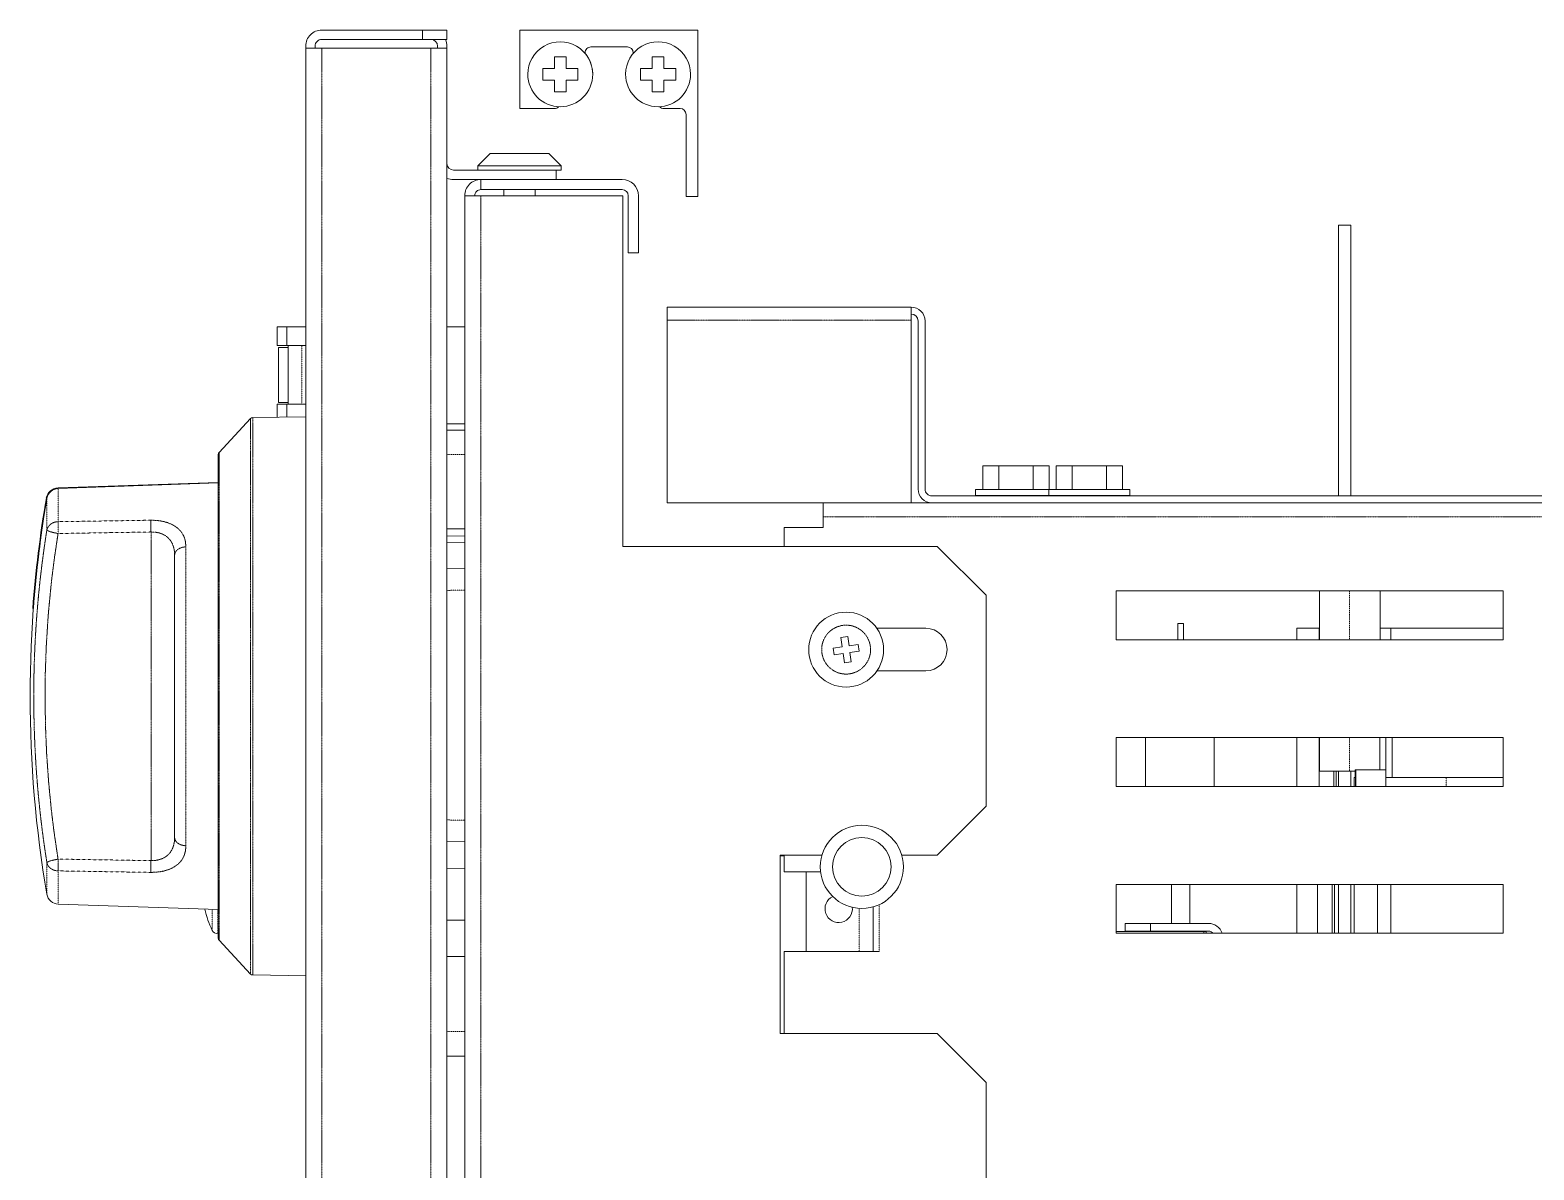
# Model space of a CAD drawing. Header units: millimetres. Extents: x 60499 to 556746, y 248297 to 497145.
# Drawn here: x 359534 to 365992, y 461336 to 466230 of the extents above; entities that cross this region are included whole.
import ezdxf

# ---------------------------------------------------------------- set-up
doc = ezdxf.new("R2010")
doc.units = ezdxf.units.MM
doc.linetypes.add('PHANTOM', pattern=[20, 10, -2, 2, -2, 2, -2])

msp = doc.modelspace()

# ---------------------------------------------------------------- linework, layer by layer
at = {"color": 7, "lineweight": 13, "ltscale": 0.012875}
for p, q in [((360786.5, 466229.6), (361219, 466229.6)), ((361219, 466189.3), (360786.5, 466189.3))]:
    msp.add_line(p, q, dxfattribs=at)
at = {"color": 7, "lineweight": 13, "ltscale": 0.003125}
for p, q in [((361219, 466229.6), (361324, 466229.6)), ((361219, 466189.3), (361324, 466189.3))]:
    msp.add_line(p, q, dxfattribs=at)
at = {"color": 7, "lineweight": 13, "ltscale": 0.0012}
for p, q in [((361219, 466229.6), (361219, 466189.3)), ((361324, 466229.6), (361324, 466189.3)), ((360717.7, 466152.3), (360758, 466152.3)), ((361793.5, 465628.3), (361793.5, 465588))]:
    msp.add_line(p, q, dxfattribs=at)
at = {"color": 7, "lineweight": 13, "ltscale": 0.03937}
for p, q in [((362401.1, 466228.8), (361636.8, 466228.8)), ((362401.1, 465514.9), (362401.1, 466228.8)), ((360717.7, 466152.3), (360717.7, 460577.6)), ((361324, 466152.3), (361324, 460713)), ((361400.4, 465518.6), (361400.4, 460906.5)), ((362079, 465518.6), (362079, 464013)), ((365152.7, 465391.3), (365152.7, 464229.2)), ((365204.7, 465391.3), (365204.7, 464229.2)), ((362269.7, 465040.1), (363317.4, 465040.1)), ((362269.7, 464199.4), (362269.7, 464984.2)), ((363317.4, 464984.2), (363317.4, 464199.4)), ((363347.2, 464980.5), (363347.2, 464259.1)), ((363377, 464980.5), (363377, 464259.1)), ((360342.3, 464408), (360342.3, 462330.3)), ((360342.3, 464287.8), (359654, 464263.8)), ((360342.3, 464285.3), (359654.1, 464261.2)), ((363317.4, 464199.4), (362269.7, 464199.4)), ((363406.9, 464229.2), (375050.6, 464229.2)), ((363406.9, 464199.4), (375050.6, 464199.4)), ((363429.4, 464013), (362079, 464013)), ((360154.6, 463975.3), (360154.6, 462763.1)), ((363639.4, 462897.7), (363639.4, 463803)), ((365859.9, 463821.5), (364197, 463821.5)), ((365859.9, 463611.5), (364197, 463611.5)), ((365859.9, 463191.6), (364197, 463191.6)), ((365859.9, 462981.7), (364197, 462981.7)), ((362755.1, 461921.4), (362755.1, 462687.7)), ((365859.9, 462561.8), (364197, 462561.8)), ((359654.1, 462477.1), (360342.3, 462453.1)), ((365859.9, 462351.8), (364197, 462351.8)), ((363429.4, 461921.4), (362755.1, 461921.4)), ((363639.4, 460990.5), (363639.4, 461711.5))]:
    msp.add_line(p, q, dxfattribs=at)
at = {"color": 7, "lineweight": 13, "ltscale": 0.01}
msp.add_line((361636.8, 466228.8), (361636.8, 465892.8), dxfattribs=at)
at = {"color": 7, "lineweight": 13, "ltscale": 0.000249968}
for p, q in [((360717.7, 466160.7), (360717.7, 466152.3)), ((360758, 466160.7), (360758, 466152.3)), ((361283.7, 466152.3), (361283.7, 466160.7)), ((361324, 466160.7), (361324, 466152.3))]:
    msp.add_line(p, q, dxfattribs=at)
at = {"color": 7, "lineweight": 13, "ltscale": 0.000850047}
msp.add_line((360758, 466152.3), (360786.5, 466152.3), dxfattribs=at)
at = {"color": 7, "linetype": 'PHANTOM', "lineweight": 13, "ltscale": 0.03937}
for p, q in [((360786.5, 466152.3), (360786.5, 460577.6)), ((361255.1, 466152.3), (361255.1, 460713)), ((361469.8, 465518.6), (361469.8, 460906.5)), ((362269.7, 464984.2), (363317.4, 464984.2)), ((360480.9, 462176.6), (360480.9, 464561.7)), ((360489.9, 462172.6), (360489.9, 464565.7)), ((360345.6, 464416.6), (360345.6, 462321.7)), ((362939.8, 464139.8), (375076.9, 464139.8)), ((360053.3, 464074.7), (360053.3, 463369.2)), ((360053.3, 463369.2), (360053.3, 462663.6))]:
    msp.add_line(p, q, dxfattribs=at)
at = {"color": 7, "lineweight": 13, "ltscale": 0.01395}
msp.add_line((360786.5, 466152.3), (361255.1, 466152.3), dxfattribs=at)
at = {"color": 7, "lineweight": 13, "ltscale": 0.00205}
msp.add_line((361255.1, 466152.3), (361324, 466152.3), dxfattribs=at)
at = {"color": 7, "lineweight": 13, "ltscale": 0.0015}
for p, q in [((361785.5, 466115.4), (361785.5, 466065)), ((361835.9, 466115.4), (361785.5, 466115.4)), ((361835.9, 466065), (361835.9, 466115.4)), ((362205.4, 466115.4), (362205.4, 466065)), ((362255.8, 466115.4), (362205.4, 466115.4)), ((362255.8, 466065), (362255.8, 466115.4)), ((361735.1, 466065), (361735.1, 466014.6)), ((361785.5, 466065), (361735.1, 466065)), ((361886.2, 466065), (361835.9, 466065)), ((361886.2, 466014.6), (361886.2, 466065)), ((362155, 466065), (362155, 466014.6)), ((362205.4, 466065), (362155, 466065)), ((362306.2, 466065), (362255.8, 466065)), ((362306.2, 466014.6), (362306.2, 466065)), ((361735.1, 466014.6), (361785.5, 466014.6)), ((361785.5, 466014.6), (361785.5, 465964.2)), ((361835.9, 466014.6), (361886.2, 466014.6)), ((361835.9, 465964.2), (361835.9, 466014.6)), ((362155, 466014.6), (362205.4, 466014.6)), ((362205.4, 466014.6), (362205.4, 465964.2)), ((362255.8, 466014.6), (362306.2, 466014.6)), ((362255.8, 465964.2), (362255.8, 466014.6)), ((361785.5, 465964.2), (361835.9, 465964.2)), ((362205.4, 465964.2), (362255.8, 465964.2)), ((362401.1, 465514.9), (362350.7, 465514.9))]:
    msp.add_line(p, q, dxfattribs=at)
at = {"color": 7, "lineweight": 13, "ltscale": 7.76156e-05}
for p, q in [((361917.3, 466132.2), (361917.3, 466129.6)), ((362123.9, 466129.6), (362123.9, 466132.2))]:
    msp.add_line(p, q, dxfattribs=at)
at = {"color": 7, "lineweight": 13, "ltscale": 0.00465}
msp.add_line((362098.7, 466157.4), (361942.5, 466157.4), dxfattribs=at)
at = {"color": 7, "lineweight": 13, "ltscale": 0.004425}
msp.add_line((361636.8, 465892.8), (361785.5, 465892.8), dxfattribs=at)
at = {"color": 7, "lineweight": 13, "ltscale": 0.002075}
msp.add_line((362255.8, 465892.8), (362325.5, 465892.8), dxfattribs=at)
at = {"color": 7, "lineweight": 13, "ltscale": 0.0105}
msp.add_line((362350.7, 465514.9), (362350.7, 465867.6), dxfattribs=at)
at = {"color": 7, "lineweight": 13, "ltscale": 0.002227}
for p, q in [((361510, 465699.7), (361457.1, 465646.8)), ((361761.1, 465699.7), (361814, 465646.8))]:
    msp.add_line(p, q, dxfattribs=at)
at = {"color": 7, "lineweight": 13, "ltscale": 0.007475}
msp.add_line((361761.1, 465699.7), (361510, 465699.7), dxfattribs=at)
at = {"color": 7, "lineweight": 13, "ltscale": 0.013125}
for p, q in [((361793.5, 465628.3), (361352.6, 465628.3)), ((361793.5, 465588), (361352.6, 465588))]:
    msp.add_line(p, q, dxfattribs=at)
at = {"color": 7, "lineweight": 13, "ltscale": 0.000549977}
for p, q in [((361457.1, 465628.3), (361457.1, 465646.8)), ((361814, 465628.3), (361814, 465646.8))]:
    msp.add_line(p, q, dxfattribs=at)
at = {"color": 7, "lineweight": 13, "ltscale": 0.010625}
for p, q in [((361814, 465646.8), (361457.1, 465646.8)), ((361814, 465628.3), (361457.1, 465628.3))]:
    msp.add_line(p, q, dxfattribs=at)
at = {"color": 7, "lineweight": 13, "ltscale": 0.00129}
for p, q in [((361469.8, 465588), (361469.8, 465544.6)), ((362102.9, 465273), (362146.2, 465273))]:
    msp.add_line(p, q, dxfattribs=at)
at = {"color": 7, "lineweight": 13, "ltscale": 0.01807}
for p, q in [((362076.8, 465588), (361469.8, 465588)), ((362076.8, 465544.6), (361469.8, 465544.6))]:
    msp.add_line(p, q, dxfattribs=at)
at = {"color": 7, "lineweight": 13, "ltscale": 0.000775014}
for p, q in [((361568.4, 465518.6), (361568.4, 465544.6)), ((361702.8, 465518.6), (361702.8, 465544.6)), ((363593.7, 464231.3), (363593.7, 464257.4)), ((363908.6, 464231.3), (363908.6, 464257.4)), ((364256.3, 464231.3), (364256.3, 464257.4))]:
    msp.add_line(p, q, dxfattribs=at)
at = {"color": 7, "lineweight": 13, "ltscale": 0.002065}
msp.add_line((361400.4, 465518.6), (361469.8, 465518.6), dxfattribs=at)
at = {"color": 7, "lineweight": 13, "ltscale": 0.018135}
msp.add_line((361469.8, 465518.6), (362079, 465518.6), dxfattribs=at)
at = {"color": 7, "lineweight": 13, "ltscale": 0.00731}
for p, q in [((362102.9, 465273), (362102.9, 465518.6)), ((362146.2, 465273), (362146.2, 465518.6))]:
    msp.add_line(p, q, dxfattribs=at)
at = {"color": 7, "lineweight": 13, "ltscale": 0.000774954}
for p, q in [((365152.7, 465391.3), (365178.7, 465391.3)), ((363180, 462273.9), (363154, 462273.9))]:
    msp.add_line(p, q, dxfattribs=at)
at = {"color": 7, "lineweight": 13, "ltscale": 0.000775074}
msp.add_line((365178.7, 465391.3), (365204.7, 465391.3), dxfattribs=at)
at = {"color": 7, "lineweight": 13, "ltscale": 0.001663}
msp.add_line((362269.7, 465040.1), (362269.7, 464984.2), dxfattribs=at)
at = {"color": 7, "lineweight": 13, "ltscale": 0.000887473}
msp.add_line((363317.4, 465010.3), (363317.4, 465040.1), dxfattribs=at)
at = {"color": 7, "lineweight": 13, "ltscale": 0.001315}
msp.add_line((363317.4, 465028.4), (363317.4, 464984.2), dxfattribs=at)
at = {"color": 7, "lineweight": 13, "ltscale": 0.002425}
for p, q in [((360594.4, 464956.2), (360594.4, 464874.8)), ((360636.4, 464956.2), (360636.4, 464874.8)), ((362771.9, 464094.4), (362771.9, 464013))]:
    msp.add_line(p, q, dxfattribs=at)
at = {"color": 7, "lineweight": 13, "ltscale": 0.00125}
for p, q in [((360594.4, 464956.2), (360636.4, 464956.2)), ((360636.4, 464874.8), (360594.4, 464874.8)), ((360642.1, 464866.8), (360600.1, 464866.8)), ((360594.4, 464622.8), (360636.4, 464622.8)), ((360642.1, 464630.8), (360600.1, 464630.8))]:
    msp.add_line(p, q, dxfattribs=at)
at = {"color": 7, "lineweight": 13, "ltscale": 0.002418}
for p, q in [((360636.4, 464956.2), (360717.6, 464956.2)), ((360717.6, 464874.8), (360636.4, 464874.8)), ((360717.6, 464622.8), (360636.4, 464622.8))]:
    msp.add_line(p, q, dxfattribs=at)
at = {"color": 7, "lineweight": 13, "ltscale": 0.002275}
for p, q in [((361324, 464956.2), (361400.4, 464956.2)), ((361324, 464538.8), (361400.4, 464538.8)), ((361324, 464512.2), (361400.4, 464512.2)), ((361400.4, 464087.6), (361324, 464087.6)), ((361324, 464056.5), (361400.4, 464057.8)), ((361324, 464028.7), (361400.4, 464029.8)), ((361324, 463916.2), (361400.4, 463917.6)), ((361324, 462745.9), (361400.4, 462744.6)), ((361324, 462631.7), (361400.4, 462630.3)), ((361400.4, 462408), (361324, 462408)), ((361400.4, 462252.6), (361324, 462252.6)), ((361324, 461824.7), (361400.4, 461824.7))]:
    msp.add_line(p, q, dxfattribs=at)
at = {"color": 7, "lineweight": 13, "ltscale": 0.006595}
msp.add_line((360600.1, 464866.8), (360600.1, 464645.2), dxfattribs=at)
at = {"color": 7, "lineweight": 13, "ltscale": 0.0075}
msp.add_line((360642.1, 464874.8), (360642.1, 464622.8), dxfattribs=at)
at = {"color": 7, "linetype": 'PHANTOM', "lineweight": 13, "ltscale": 0.0075}
msp.add_line((360701.1, 464874.8), (360701.1, 464622.8), dxfattribs=at)
at = {"color": 7, "lineweight": 13, "ltscale": 0.001646}
msp.add_line((360594.4, 464622.8), (360594.4, 464567.5), dxfattribs=at)
at = {"color": 7, "lineweight": 13, "ltscale": 0.000430009}
msp.add_line((360600.1, 464645.2), (360600.1, 464630.8), dxfattribs=at)
at = {"color": 7, "lineweight": 13, "ltscale": 0.001624}
msp.add_line((360636.4, 464622.8), (360636.4, 464568.3), dxfattribs=at)
at = {"color": 7, "lineweight": 13, "ltscale": 0.005906}
for p, q in [((360480.9, 464561.7), (360345.6, 464416.6)), ((360480.9, 462176.6), (360345.6, 462321.7))]:
    msp.add_line(p, q, dxfattribs=at)
at = {"color": 7, "lineweight": 13, "ltscale": 0.00678}
for p, q in [((360489.9, 464565.7), (360717.7, 464569.7)), ((360489.9, 462172.6), (360717.7, 462168.7))]:
    msp.add_line(p, q, dxfattribs=at)
at = {"color": 7, "linetype": 'PHANTOM', "lineweight": 13, "ltscale": 0.002275}
for p, q in [((361324, 464407.2), (361400.4, 464407.2)), ((361324, 463823.9), (361400.4, 463825.2)), ((361324, 462838.3), (361400.4, 462836.9)), ((361324, 461929.7), (361400.4, 461929.7))]:
    msp.add_line(p, q, dxfattribs=at)
at = {"color": 7, "lineweight": 13, "ltscale": 0.003}
for p, q in [((363624.8, 464257.4), (363624.8, 464358.1)), ((363693.6, 464257.4), (363693.6, 464358.1)), ((363841.5, 464257.4), (363841.5, 464358.1)), ((363910.3, 464257.4), (363910.3, 464358.1)), ((363939.7, 464257.4), (363939.7, 464358.1)), ((364008.5, 464257.4), (364008.5, 464358.1)), ((364156.5, 464257.4), (364156.5, 464358.1)), ((364225.3, 464257.4), (364225.3, 464358.1))]:
    msp.add_line(p, q, dxfattribs=at)
at = {"color": 7, "lineweight": 13, "ltscale": 0.002047}
for p, q in [((363624.8, 464358.1), (363693.6, 464358.1)), ((363939.7, 464358.1), (364008.5, 464358.1))]:
    msp.add_line(p, q, dxfattribs=at)
at = {"color": 7, "lineweight": 13, "ltscale": 0.004405}
for p, q in [((363693.6, 464358.1), (363841.5, 464358.1)), ((364008.5, 464358.1), (364156.5, 464358.1))]:
    msp.add_line(p, q, dxfattribs=at)
at = {"color": 7, "lineweight": 13, "ltscale": 0.002048}
for p, q in [((363841.5, 464358.1), (363910.3, 464358.1)), ((364156.5, 464358.1), (364225.3, 464358.1))]:
    msp.add_line(p, q, dxfattribs=at)
at = {"color": 7, "linetype": 'PHANTOM', "lineweight": 13, "ltscale": 1.3817e-06}
msp.add_line((359654.1, 464261.2), (359654.1, 464261.2), dxfattribs=at)
at = {"color": 7, "linetype": 'PHANTOM', "lineweight": 13, "ltscale": 0.004237}
msp.add_line((359654.1, 464118.9), (359654.1, 464261.2), dxfattribs=at)
at = {"color": 7, "lineweight": 13, "ltscale": 0.005174}
for p, q in [((363767.5, 464257.4), (363593.7, 464257.4)), ((364082.5, 464257.4), (363908.6, 464257.4))]:
    msp.add_line(p, q, dxfattribs=at)
at = {"color": 7, "lineweight": 13, "ltscale": 0.004303}
msp.add_line((363767.5, 464257.4), (363912.1, 464257.4), dxfattribs=at)
at = {"color": 7, "lineweight": 13, "ltscale": 0.005176}
msp.add_line((364082.5, 464257.4), (364256.3, 464257.4), dxfattribs=at)
at = {"color": 7, "linetype": 'PHANTOM', "lineweight": 13, "ltscale": 0.004038}
msp.add_line((359606.2, 464219.3), (359606.2, 464083.7), dxfattribs=at)
at = {"color": 7, "lineweight": 13, "ltscale": 0.001775}
for p, q in [((362939.8, 464139.8), (362939.8, 464199.4)), ((363154, 462273.9), (363094.3, 462273.9))]:
    msp.add_line(p, q, dxfattribs=at)
at = {"color": 7, "lineweight": 13, "ltscale": 0.002662}
msp.add_line((363317.4, 464199.4), (363406.8, 464199.4), dxfattribs=at)
at = {"color": 7, "lineweight": 13, "ltscale": 0.001515}
for p, q in [((363644.6, 464231.3), (363593.7, 464231.3)), ((363644.6, 464229.2), (363593.7, 464229.2)), ((363959.5, 464231.3), (363908.6, 464231.3)), ((363959.5, 464229.2), (363908.6, 464229.2))]:
    msp.add_line(p, q, dxfattribs=at)
at = {"color": 7, "lineweight": 13, "ltscale": 6.2537e-05}
for p, q in [((363593.7, 464231.3), (363593.7, 464229.2)), ((363644.6, 464231.3), (363644.6, 464229.2)), ((363717.6, 464231.3), (363717.6, 464229.2)), ((363759.2, 464231.3), (363759.2, 464229.2)), ((363767.5, 464231.3), (363767.5, 464229.2)), ((363775.9, 464231.3), (363775.9, 464229.2)), ((363817.5, 464231.3), (363817.5, 464229.2)), ((363890.5, 464231.3), (363890.5, 464229.2)), ((363908.6, 464231.3), (363908.6, 464229.2)), ((363959.5, 464231.3), (363959.5, 464229.2)), ((364032.5, 464231.3), (364032.5, 464229.2)), ((364074.2, 464231.3), (364074.2, 464229.2)), ((364082.5, 464231.3), (364082.5, 464229.2)), ((364090.8, 464231.3), (364090.8, 464229.2)), ((364132.4, 464231.3), (364132.4, 464229.2)), ((364205.4, 464231.3), (364205.4, 464229.2)), ((364256.3, 464231.3), (364256.3, 464229.2))]:
    msp.add_line(p, q, dxfattribs=at)
at = {"color": 7, "lineweight": 13, "ltscale": 0.003659}
for p, q in [((363767.5, 464231.3), (363644.6, 464231.3)), ((363890.5, 464231.3), (363767.5, 464231.3)), ((364082.5, 464231.3), (363959.5, 464231.3)), ((364205.4, 464231.3), (364082.5, 464231.3))]:
    msp.add_line(p, q, dxfattribs=at)
at = {"color": 7, "lineweight": 13, "ltscale": 0.002173}
for p, q in [((363717.6, 464229.2), (363644.6, 464229.2)), ((364032.5, 464229.2), (363959.5, 464229.2))]:
    msp.add_line(p, q, dxfattribs=at)
at = {"color": 7, "lineweight": 13, "ltscale": 0.000246784}
for p, q in [((363767.5, 464229.2), (363759.2, 464229.2)), ((364082.5, 464229.2), (364074.2, 464229.2))]:
    msp.add_line(p, q, dxfattribs=at)
at = {"color": 7, "lineweight": 13, "ltscale": 0.000247625}
for p, q in [((363775.9, 464229.2), (363767.5, 464229.2)), ((364090.8, 464229.2), (364082.5, 464229.2))]:
    msp.add_line(p, q, dxfattribs=at)
at = {"color": 7, "lineweight": 13, "ltscale": 0.002172}
for p, q in [((363890.5, 464229.2), (363817.5, 464229.2)), ((364205.4, 464229.2), (364132.4, 464229.2))]:
    msp.add_line(p, q, dxfattribs=at)
at = {"color": 7, "lineweight": 13, "ltscale": 0.000540906}
for p, q in [((363908.6, 464231.3), (363890.5, 464231.3)), ((363908.6, 464229.2), (363890.5, 464229.2))]:
    msp.add_line(p, q, dxfattribs=at)
at = {"color": 7, "lineweight": 13, "ltscale": 0.001516}
for p, q in [((364256.3, 464231.3), (364205.4, 464231.3)), ((364256.3, 464229.2), (364205.4, 464229.2))]:
    msp.add_line(p, q, dxfattribs=at)
at = {"color": 7, "linetype": 'PHANTOM', "lineweight": 13, "ltscale": 0.011884}
for p, q in [((359654.1, 464118.9), (360053.3, 464125.2)), ((360053.3, 462613.1), (359654.1, 462619.5))]:
    msp.add_line(p, q, dxfattribs=at)
at = {"color": 7, "linetype": 'PHANTOM', "lineweight": 13, "ltscale": 0.00151}
msp.add_line((359654.1, 464118.9), (359654.1, 464068.1), dxfattribs=at)
at = {"color": 7, "lineweight": 13, "ltscale": 0.00135}
msp.add_line((362939.8, 464139.8), (362939.8, 464094.4), dxfattribs=at)
at = {"color": 7, "linetype": 'PHANTOM', "lineweight": 13, "ltscale": 0.011883}
for p, q in [((359654.1, 464068.1), (360053.3, 464074.7)), ((360053.3, 462663.6), (359654.1, 462670.2))]:
    msp.add_line(p, q, dxfattribs=at)
at = {"color": 7, "lineweight": 13, "ltscale": 0.005}
msp.add_line((362939.8, 464094.4), (362771.9, 464094.4), dxfattribs=at)
at = {"color": 7, "linetype": 'PHANTOM', "lineweight": 13, "ltscale": 0.019098}
for p, q in [((360203.2, 463369.2), (360203.2, 464010.7)), ((360203.2, 462727.6), (360203.2, 463369.2))]:
    msp.add_line(p, q, dxfattribs=at)
at = {"color": 7, "lineweight": 13, "ltscale": 0.008839}
for p, q in [((363639.4, 463803), (363429.4, 464013)), ((363429.4, 462687.7), (363639.4, 462897.7)), ((363639.4, 461711.5), (363429.4, 461921.4))]:
    msp.add_line(p, q, dxfattribs=at)
at = {"color": 7, "lineweight": 13, "ltscale": 0.00625}
for p, q in [((364197, 463821.5), (364197, 463611.5)), ((365070.1, 463821.5), (365070.1, 463611.5)), ((365331.5, 463821.5), (365331.5, 463611.5)), ((365859.9, 463821.5), (365859.9, 463611.5)), ((364197, 463191.6), (364197, 462981.7)), ((364324, 462981.7), (364324, 463191.6)), ((364618, 462981.7), (364618, 463191.6)), ((364973.4, 462981.7), (364973.4, 463191.6)), ((365069, 462981.7), (365069, 463191.6)), ((365859.9, 463191.6), (365859.9, 462981.7)), ((364197, 462561.8), (364197, 462351.8)), ((364973.4, 462351.8), (364973.4, 462561.8)), ((365062.4, 462351.8), (365062.4, 462561.8)), ((365125.7, 462561.8), (365125.7, 462351.8)), ((365135.6, 462351.8), (365135.6, 462561.8)), ((365152.7, 462561.8), (365152.7, 462351.8)), ((365204.7, 462561.8), (365204.7, 462351.8)), ((365219, 462351.8), (365219, 462561.8)), ((365320.2, 462351.8), (365320.2, 462561.8)), ((365376.5, 462351.8), (365376.5, 462561.8)), ((365859.9, 462561.8), (365859.9, 462351.8))]:
    msp.add_line(p, q, dxfattribs=at)
at = {"color": 7, "linetype": 'PHANTOM', "lineweight": 13, "ltscale": 0.00625}
msp.add_line((365199.3, 463821.5), (365199.3, 463611.5), dxfattribs=at)
at = {"color": 7, "lineweight": 13, "ltscale": 7.49406e-05}
msp.add_line((359548, 463745.4), (359545.5, 463745.6), dxfattribs=at)
at = {"color": 7, "lineweight": 13, "ltscale": 0.006239}
for p, q in [((363379.9, 463661.1), (363170.3, 463661.1)), ((363379.9, 463478), (363170.3, 463478))]:
    msp.add_line(p, q, dxfattribs=at)
at = {"color": 7, "lineweight": 13, "ltscale": 0.000374021}
for p, q in [((364475, 463681.5), (364462.4, 463681.5)), ((364487.5, 463681.5), (364475, 463681.5))]:
    msp.add_line(p, q, dxfattribs=at)
at = {"color": 7, "lineweight": 13, "ltscale": 0.002084}
for p, q in [((364462.4, 463611.5), (364462.4, 463681.5)), ((364487.5, 463611.5), (364487.5, 463681.5)), ((364487.5, 463611.5), (364487.5, 463681.5))]:
    msp.add_line(p, q, dxfattribs=at)
at = {"color": 7, "lineweight": 13, "ltscale": 0.002845}
msp.add_line((364973.4, 463661.1), (365069, 463661.1), dxfattribs=at)
at = {"color": 7, "lineweight": 13, "ltscale": 0.001475}
for p, q in [((364973.4, 463611.5), (364973.4, 463661.1)), ((365069, 463611.5), (365069, 463661.1)), ((365376.5, 463611.5), (365376.5, 463661.1))]:
    msp.add_line(p, q, dxfattribs=at)
at = {"color": 7, "lineweight": 13, "ltscale": 3.4122e-05}
msp.add_line((365070.1, 463661.1), (365069, 463661.1), dxfattribs=at)
at = {"color": 7, "lineweight": 13, "ltscale": 0.001339}
msp.add_line((365331.5, 463661.1), (365376.5, 463661.1), dxfattribs=at)
at = {"color": 7, "lineweight": 13, "ltscale": 0.014388}
msp.add_line((365376.5, 463661.1), (365859.9, 463661.1), dxfattribs=at)
at = {"color": 7, "lineweight": 13, "ltscale": 0.000875002}
msp.add_line((363044.9, 463625.7), (363015.8, 463621.5), dxfattribs=at)
at = {"color": 7, "lineweight": 13, "ltscale": 0.001188}
for p, q in [((363015.8, 463621.5), (363021.5, 463582)), ((363050.6, 463586.2), (363044.9, 463625.7)), ((363090, 463591.8), (363050.6, 463586.2)), ((363025.6, 463552.9), (363031.2, 463513.4)), ((363054.7, 463557.1), (363094.2, 463562.7)), ((363060.3, 463517.6), (363054.7, 463557.1))]:
    msp.add_line(p, q, dxfattribs=at)
at = {"color": 7, "lineweight": 13, "ltscale": 0.000874994}
for p, q in [((363094.2, 463562.7), (363090, 463591.8)), ((362982, 463576.4), (362986.1, 463547.3)), ((363031.2, 463513.4), (363060.3, 463517.6))]:
    msp.add_line(p, q, dxfattribs=at)
at = {"color": 7, "lineweight": 13, "ltscale": 0.001187}
for p, q in [((363021.5, 463582), (362982, 463576.4)), ((362986.1, 463547.3), (363025.6, 463552.9))]:
    msp.add_line(p, q, dxfattribs=at)
at = {"color": 7, "lineweight": 13, "ltscale": 0.004271}
msp.add_line((365070.1, 463191.6), (365070.1, 463048.2), dxfattribs=at)
at = {"color": 7, "linetype": 'PHANTOM', "lineweight": 13, "ltscale": 0.004271}
msp.add_line((365199.3, 463191.6), (365199.3, 463048.2), dxfattribs=at)
at = {"color": 7, "lineweight": 13, "ltscale": 0.004096}
for p, q in [((365330.4, 463191.6), (365330.4, 463054)), ((365355.6, 463191.6), (365355.6, 463054))]:
    msp.add_line(p, q, dxfattribs=at)
at = {"color": 7, "lineweight": 13, "ltscale": 0.005096}
msp.add_line((365383.2, 463191.6), (365383.2, 463020.4), dxfattribs=at)
at = {"color": 7, "lineweight": 13, "ltscale": 0.003844}
msp.add_line((365070.1, 463048.2), (365199.3, 463048.2), dxfattribs=at)
at = {"color": 7, "lineweight": 13, "ltscale": 0.001979}
for p, q in [((365132.3, 463048.2), (365132.3, 462981.7)), ((365142.1, 462981.7), (365142.1, 463048.2)), ((365152.7, 463048.2), (365152.7, 462981.7)), ((365204.7, 463048.2), (365204.7, 462981.7))]:
    msp.add_line(p, q, dxfattribs=at)
at = {"color": 7, "lineweight": 13, "ltscale": 0.000730379}
msp.add_line((365199.3, 463048.2), (365223.8, 463048.2), dxfattribs=at)
at = {"color": 7, "lineweight": 13, "ltscale": 0.001154}
for p, q in [((365220.1, 463020.4), (365220.1, 462981.7)), ((365225.7, 462981.7), (365225.7, 463020.4))]:
    msp.add_line(p, q, dxfattribs=at)
at = {"color": 7, "lineweight": 13, "ltscale": 0.000166285}
msp.add_line((365225.7, 463020.4), (365220.1, 463020.4), dxfattribs=at)
at = {"color": 7, "lineweight": 13, "ltscale": 7.37708e-05}
msp.add_line((365223.8, 463054), (365226.3, 463054), dxfattribs=at)
at = {"color": 7, "lineweight": 13, "ltscale": 0.000999991}
msp.add_line((365223.8, 463054), (365223.8, 463020.4), dxfattribs=at)
at = {"color": 7, "lineweight": 13, "ltscale": 0.002154}
for p, q in [((365226.3, 463054), (365226.3, 462981.7)), ((365355.6, 463054), (365355.6, 462981.7))]:
    msp.add_line(p, q, dxfattribs=at)
at = {"color": 7, "lineweight": 13, "ltscale": 0.003848}
msp.add_line((365226.3, 463054), (365355.6, 463054), dxfattribs=at)
at = {"color": 7, "lineweight": 13, "ltscale": 0.007712}
msp.add_line((365614.6, 463020.4), (365355.6, 463020.4), dxfattribs=at)
at = {"color": 7, "lineweight": 13, "ltscale": 0.007631}
msp.add_line((365603.5, 463020.4), (365859.9, 463020.4), dxfattribs=at)
at = {"color": 7, "linetype": 'PHANTOM', "lineweight": 13, "ltscale": 0.001154}
msp.add_line((365614.6, 463020.4), (365614.6, 462981.7), dxfattribs=at)
at = {"color": 7, "lineweight": 13, "ltscale": 0.007301}
msp.add_line((365614.6, 463020.4), (365859.9, 463020.4), dxfattribs=at)
at = {"color": 7, "lineweight": 13, "ltscale": 0.005345}
msp.add_line((362934.6, 462687.7), (362755.1, 462687.7), dxfattribs=at)
at = {"color": 7, "lineweight": 13, "ltscale": 0.00214}
msp.add_line((362771.9, 462687.7), (362771.9, 462615.9), dxfattribs=at)
at = {"color": 7, "lineweight": 13, "ltscale": 0.004546}
msp.add_line((363429.4, 462687.7), (363276.7, 462687.7), dxfattribs=at)
at = {"color": 7, "linetype": 'PHANTOM', "lineweight": 13, "ltscale": 0.00404}
msp.add_line((359606.2, 462654.7), (359606.2, 462519), dxfattribs=at)
at = {"color": 7, "lineweight": 13, "ltscale": 0.000499575}
msp.add_line((362771.8, 462684.7), (362755.1, 462684.7), dxfattribs=at)
at = {"color": 7, "linetype": 'PHANTOM', "lineweight": 13, "ltscale": 0.004238}
msp.add_line((359654.1, 462477.1), (359654.1, 462619.5), dxfattribs=at)
at = {"color": 7, "lineweight": 13, "ltscale": 0.002825}
for p, q in [((362771.9, 462615.9), (362866.8, 462615.9)), ((362866.8, 462273.9), (362771.9, 462273.9))]:
    msp.add_line(p, q, dxfattribs=at)
at = {"color": 7, "lineweight": 13, "ltscale": 0.001836}
msp.add_line((362928.4, 462615.9), (362866.8, 462615.9), dxfattribs=at)
at = {"color": 7, "lineweight": 13, "ltscale": 0.010179}
msp.add_line((362866.8, 462615.9), (362866.8, 462273.9), dxfattribs=at)
at = {"color": 7, "lineweight": 13, "ltscale": 0.00499}
for p, q in [((364435.9, 462394.1), (364435.9, 462561.8)), ((364514, 462394.1), (364514, 462561.8)), ((364514, 462394.1), (364514, 462561.8))]:
    msp.add_line(p, q, dxfattribs=at)
at = {"color": 7, "linetype": 'PHANTOM', "lineweight": 13, "ltscale": 0.002675}
msp.add_line((360316.4, 462454), (360316.4, 462364.1), dxfattribs=at)
at = {"color": 7, "linetype": 'PHANTOM', "lineweight": 13, "ltscale": 0.003082}
msp.add_line((360339.7, 462453.2), (360339.7, 462349.6), dxfattribs=at)
at = {"color": 7, "linetype": 'PHANTOM', "lineweight": 13, "ltscale": 0.005502}
msp.add_line((363094.3, 462458.7), (363094.3, 462273.9), dxfattribs=at)
at = {"color": 7, "lineweight": 13, "ltscale": 0.005689}
msp.add_line((363154, 462465), (363154, 462273.9), dxfattribs=at)
at = {"color": 7, "linetype": 'PHANTOM', "lineweight": 13, "ltscale": 0.005974}
for p, q in [((363180, 462273.9), (363180, 462474.6)), ((363180, 462474.6), (363180, 462273.9))]:
    msp.add_line(p, q, dxfattribs=at)
at = {"color": 7, "lineweight": 13, "ltscale": 0.00325}
for p, q in [((364236.5, 462394.1), (364345.6, 462394.1)), ((364236.5, 462360.9), (364345.6, 462360.9))]:
    msp.add_line(p, q, dxfattribs=at)
at = {"color": 7, "lineweight": 13, "ltscale": 0.000990019}
for p, q in [((364236.5, 462360.9), (364236.5, 462394.1)), ((364345.6, 462360.9), (364345.6, 462394.1))]:
    msp.add_line(p, q, dxfattribs=at)
at = {"color": 7, "lineweight": 13, "ltscale": 0.007385}
for p, q in [((364593.7, 462394.1), (364345.6, 462394.1)), ((364345.6, 462360.9), (364593.7, 462360.9))]:
    msp.add_line(p, q, dxfattribs=at)
at = {"color": 7, "lineweight": 13, "ltscale": 7.49723e-05}
msp.add_line((360342.3, 462349.6), (360339.7, 462349.6), dxfattribs=at)
at = {"color": 7, "lineweight": 13, "ltscale": 0.011212}
msp.add_line((364197, 462359), (364573.7, 462359), dxfattribs=at)
at = {"color": 7, "lineweight": 13, "ltscale": 0.010671}
msp.add_line((364555.5, 462359), (364197, 462359), dxfattribs=at)
at = {"color": 7, "lineweight": 13, "ltscale": 5.65296e-05}
for p, q in [((364435.9, 462359), (364435.9, 462360.9)), ((364514, 462359), (364514, 462360.9))]:
    msp.add_line(p, q, dxfattribs=at)
at = {"color": 7, "lineweight": 13, "ltscale": 5.64695e-05}
msp.add_line((364514, 462359), (364514, 462360.9), dxfattribs=at)
at = {"color": 7, "lineweight": 13, "ltscale": 5.65378e-05}
for p, q in [((364555.5, 462360.9), (364555.5, 462359)), ((364583.6, 462359), (364583.5, 462360.9))]:
    msp.add_line(p, q, dxfattribs=at)
at = {"color": 7, "linetype": 'PHANTOM', "lineweight": 13, "ltscale": 0.000213872}
msp.add_line((364573.7, 462359), (364573.6, 462351.8), dxfattribs=at)
at = {"color": 7, "lineweight": 13, "ltscale": 0.000208697}
msp.add_line((364580.7, 462359), (364573.7, 462359), dxfattribs=at)
at = {"color": 7, "lineweight": 13, "ltscale": 8.65065e-05}
msp.add_line((364583.6, 462359), (364580.7, 462359), dxfattribs=at)
at = {"color": 7, "lineweight": 13, "ltscale": 0.000213871}
msp.add_line((364583.5, 462351.8), (364583.6, 462359), dxfattribs=at)
at = {"color": 7, "lineweight": 13, "ltscale": 2.29483e-05}
msp.add_line((361348.4, 462251.9), (361348.4, 462252.6), dxfattribs=at)
at = {"color": 7, "lineweight": 13, "ltscale": 0.00155}
msp.add_line((361400.4, 462251.9), (361348.4, 462251.9), dxfattribs=at)
at = {"color": 7, "lineweight": 13, "ltscale": 0.010494}
msp.add_line((362771.9, 462273.9), (362771.9, 461921.4), dxfattribs=at)
at = {"color": 7, "lineweight": 13, "ltscale": 0.006775}
msp.add_line((362866.8, 462273.9), (363094.3, 462273.9), dxfattribs=at)
at = {"color": 7, "linetype": 'PHANTOM', "lineweight": 13, "ltscale": 0.03937}
for points in [[(360053.3, 464125.2), (360080.8, 464124.1), (360105.6, 464120.1), (360125.6, 464114.4), (360147.1, 464105.1), (360163.5, 464094.5), (360173.6, 464085.8), (360181.8, 464076.6), (360188.6, 464066.8), (360194, 464056.6), (360198.1, 464045.6), (360201, 464034.3), (360203.2, 464010.7)], [(359598.3, 463369.2), (359599.4, 463470.1), (359603.4, 463582.1), (359611.2, 463707), (359613.2, 463732.9), (359625.6, 463860.2), (359637.6, 463957), (359654.1, 464068.1)], [(359606.2, 464083.7), (359606.6, 464083), (359608.1, 464081.5), (359618.7, 464076.6), (359635.1, 464071.9), (359654.1, 464068.1)], [(360053.3, 464074.7), (360069.8, 464074.1), (360086.6, 464071.1), (360102.4, 464065.8), (360115.7, 464058.5), (360127.4, 464049.2), (360137.1, 464038), (360144.9, 464024.4), (360150.4, 464009.1), (360153.6, 463992.6), (360154.6, 463975.3)], [(359654.1, 462670.2), (359636.1, 462792.3), (359625.4, 462880.6), (359613.6, 463000.9), (359605.2, 463121.1), (359600.1, 463242.8), (359598.3, 463369.2)], [(360154.6, 462763.1), (360153.5, 462744.9), (360150.1, 462728), (360144.4, 462712.8), (360136.3, 462699.3), (360126.2, 462688), (360114.1, 462678.8), (360100.3, 462671.7), (360085.2, 462666.9), (360069.4, 462664.2), (360053.3, 462663.6)], [(360203.2, 462727.6), (360201.3, 462705.6), (360195.2, 462684.6), (360190.2, 462674.3), (360183.8, 462664.3), (360176.2, 462655.2), (360166.8, 462646.5), (360150.5, 462635.2), (360132.7, 462626.6), (360109.8, 462619.2), (360088.9, 462615.2), (360055.3, 462613.1), (360053.3, 462613.1)], [(359606.2, 462654.7), (359606.5, 462655.2), (359607.6, 462656.4), (359614.7, 462660.3), (359626, 462664.1), (359654.1, 462670.2)], [(359654.1, 462670.2), (359654.1, 462619.9), (359654.1, 462619.5)]]:
    msp.add_lwpolyline(points, dxfattribs=at)
at = {"color": 7, "lineweight": 13, "ltscale": 0.03937}
for centre, radius in [((363038.1, 463569.6), 160.8), ((363105.7, 462636.8), 178.5), ((363105.7, 462636.8), 125.6)]:
    msp.add_circle(centre, radius, dxfattribs=at)
at = {"color": 7, "linetype": 'PHANTOM', "lineweight": 13, "ltscale": 0.03937}
msp.add_circle((363038.1, 463569.6), 105, dxfattribs=at)
at = {"color": 7, "lineweight": 13, "ltscale": 0.03937}
for centre, radius, start, end in [((360786.5, 466160.7), 68.9, 90, 180.00001), ((360786.5, 466160.7), 28.6, 90, 180.00001), ((361255.1, 466160.7), 28.6, 360, 90), ((361255.1, 466160.7), 68.9, 360, 24.49606), ((361810.7, 466039.8), 139.4, 0, 180.00001), ((362230.6, 466039.8), 139.4, 0, 180.00001), ((361942.5, 466132.2), 25.2, 90, 180.00001), ((361810.7, 466039.8), 139.4, 0, 40.0877), ((362098.7, 466132.2), 25.2, 0, 90), ((361810.7, 466039.8), 139.4, 180.00001, 0), ((362230.6, 466039.8), 139.4, 180.00001, 0), ((361785.5, 465918), 25.2, 270, 316.13484), ((362255.8, 465918), 25.2, 223.86514, 270), ((362325.5, 465867.6), 25.2, 0, 90), ((361352.6, 465656.8), 28.6, 180.00001, 270), ((361352.6, 465656.8), 68.9, 245.50044, 270), ((361469.8, 465518.6), 69.4, 90, 180.00001), ((361469.8, 465518.6), 26, 90, 180.00001), ((362076.8, 465518.6), 69.4, 360, 90), ((362076.8, 465518.6), 26, 360, 90), ((363317.4, 464980.5), 59.6, 0, 90), ((363317.4, 464980.5), 29.8, 0, 90), ((360490.2, 464553.1), 12.6, 91, 137), ((360354.9, 464408), 12.6, 137, 180.00001), ((359655.9, 464210.9), 52.9, 92, 170.28615), ((359655.9, 464210.9), 50.4, 92, 170.28615), ((363407, 464259.2), 59.7, 180.1151, 269.88491), ((363406.9, 464259.1), 29.8, 179.99999, 270), ((364572.9, 463369.2), 5038.9, 170.28615, 180.00001), ((364572.9, 463369.2), 5041.4, 170.28615, 175.71793), ((364572.9, 463369.2), 5038.9, 170.28615, 175.71793), ((363379.9, 463569.6), 91.5, 270, 90), ((364572.9, 463369.2), 5038.9, 180.00001, 189.71385), ((359655.9, 462527.5), 50.4, 189.71385, 268), ((363006.2, 462456.8), 58.8, 115.91406, 6.23224), ((360668.6, 462538.6), 393, 192.26588, 206.35528), ((360339.7, 462375.7), 26, 206.35528, 270), ((364593.7, 462331.5), 62.7, 18.91712, 90), ((360354.9, 462330.3), 12.6, 180.00001, 223), ((364593.7, 462331.5), 29.4, 43.71005, 90), ((360490.2, 462185.2), 12.6, 223, 269)]:
    msp.add_arc(centre, radius, start, end, dxfattribs=at)
at = {"color": 7, "linetype": 'PHANTOM', "lineweight": 13, "ltscale": 0.03937}
for centre, major_axis, ratio, start_param, end_param in [((359655.9, 464076.5), (50.4, 0), 0.84039, 1.605703, 2.972054), ((360055, 464083.2), (0.8, -50.4), 0.038234, 3.725166, 4.88107), ((361713.8, 463369.1), (0.1, -3149.2), 0.687167, 4.483487, 4.71236), ((360205, 463975.3), (-50.4, 0), 0.704034, 4.747296, 6.283185), ((361707.6, 463368.3), (1.1, -3144.6), 0.686181, 4.711866, 4.941073), ((360205, 462763.1), (50.4, 0), 0.704028, 3.141583, 4.677456), ((359655.9, 462661.8), (50.4, 0), 0.84039, 3.311131, 4.677482), ((360055, 462655.1), (-0.8, -50.4), 0.038234, 4.543549, 5.699571)]:
    msp.add_ellipse(centre, major_axis=major_axis, ratio=ratio, start_param=start_param, end_param=end_param, dxfattribs=at)

doc.saveas('drawing.dxf')
